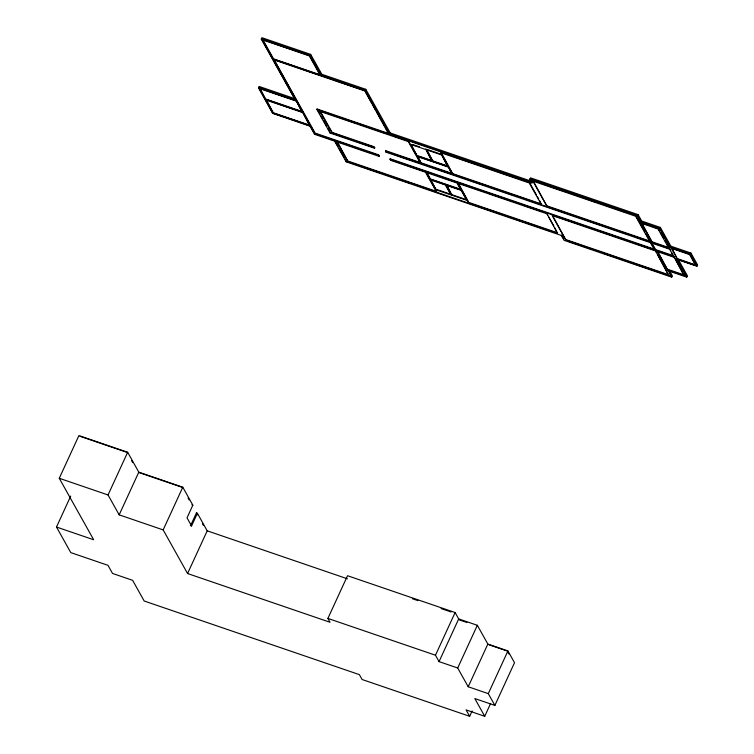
<?xml version="1.0" encoding="UTF-8"?>
<svg xmlns="http://www.w3.org/2000/svg" width="754" height="754" viewBox="0 0 754 754"><rect width="100%" height="100%" fill="white"/><g stroke="black" fill="none" stroke-linecap="round" stroke-linejoin="round"><path stroke-width="1.13" d="M70.716 496.075L56.484 527.027L93.675 539.76L59.264 478.281L78.906 435.586L127.671 452.268L138.802 472.155L182.788 487.207L192.845 505.161L187.02 517.828L191.563 525.943L197.388 513.276L196.426 512.946L190.602 525.623M532.267 182.628L389.78 133.882L365.37 90.254L321.383 75.212L310.252 55.325L261.478 38.642L295.672 100.584L261.261 39.104L261.911 37.7L310.676 54.382L321.807 74.269L365.803 89.321L390.214 132.949L531.589 181.309M262.449 39.839L262.665 39.368L273.57 58.85L320.422 74.882L320.205 75.353L273.353 59.321L262.449 39.839L309.3 55.871L320.205 75.353M669.75 271.157L672.304 275.719L671.654 277.123L564.077 240.319L561.353 235.455L346.19 161.837L334.606 141.139L314.531 134.269L309.988 126.154L272.788 113.43L258.481 87.86L259.122 86.446L295.229 98.802M273.796 59.255L315.134 133.119L378.725 154.872L379.29 155.889L379.073 156.351L378.508 155.343L314.918 133.581L273.796 59.255L364.634 90.339L388.612 134.023L316.897 109.49L317.104 109.019L388.828 133.552L386.02 128.529M302.071 112.016L296.115 100.518L302.071 112.016L265.823 99.613L259.876 88.124M272.788 113.43L258.697 87.389L295.888 100.112M309.762 125.748L302.514 111.95L309.762 125.748L273.513 113.354L266.266 99.547M490.618 703.482L484.728 716.291L474.794 698.534L494.878 705.405L514.511 662.709L507.923 650.938L487.847 644.067L477.339 625.302L458.696 618.921L455.114 612.531L347.537 575.717L327.896 618.421L330.054 622.276L187.567 573.53L163.156 529.902L119.17 514.85L108.039 494.963L127.671 452.268M696.027 265.399L677.007 258.895L676.79 259.357L696.875 266.228L697.516 264.824L690.937 253.052L670.853 246.181L660.344 227.416L641.701 221.035L638.12 214.645L530.543 177.84L529.892 179.245L532.051 183.099L389.573 134.353L365.153 90.725L321.166 75.673L310.035 55.796L310.676 54.382M119.17 514.85L138.802 472.155M321.166 75.673L321.807 74.269M309.988 126.154L310.205 125.682L314.748 133.807L333.768 140.31M320.064 110.847L332.109 132.355L374.182 146.757L374.747 147.765L374.531 148.236L330.063 133.024L330.28 132.553M374.531 148.236L373.965 147.228L331.892 132.827L332.109 132.355M334.606 141.139L334.823 140.678L338.131 146.587M654.604 249.263L390.195 158.802L390.553 160.282L425.454 172.223L436.472 191.902L348.018 161.639L337 141.959L337.217 141.488L340.535 142.629M163.156 529.902L182.788 487.207M365.153 90.725L365.803 89.321M346.19 161.837L345.304 159.396M348.018 161.639L337.217 141.488M187.567 573.53L207.209 530.825L197.388 513.276M389.573 134.353L390.214 132.949M389.988 159.264L654.387 249.725L650.419 242.628L386.01 152.167L385.652 150.677L420.562 162.619L408.517 141.111L394.144 136.201M386.01 152.167L385.652 150.677M390.553 160.282L390.195 158.802M415.19 145.908L415.407 145.437L412.664 144.504M426.764 150.913L432.033 161.186L417.207 156.116L411.392 144.853M432.033 161.186L425.661 148.943M418.743 156.427L448.253 166.521L451.9 173.891L421.298 163.42L417.65 156.05M425.454 172.223L425.671 171.752L391.854 160.187M426.415 172.553L426.623 172.082L430.487 178.981L461.09 189.452L460.873 189.914L430.27 179.452L426.415 172.553L457.009 183.015L460.873 189.914M447.81 166.587L441.439 154.344L447.81 166.587L432.994 161.516L426.623 149.273M436.066 189.801L430.496 179.857L445.322 184.928L450.883 194.871L436.066 189.801L430.713 179.386M451.9 173.891L448.253 166.521M445.322 184.928L445.539 184.457L431.778 179.744M446.274 185.248L461.099 190.328L466.66 200.262L451.844 195.192L446.491 184.787L461.316 189.857L466.877 199.801M539.807 200.932L541.315 204.475L452.852 174.212L441.033 152.242M451.844 195.192L446.491 184.787M554.897 227.906L557.442 233.288L468.988 203.024L458.734 183.863M532.852 181.073L635.65 216.247L649.844 241.61L547.046 206.445L532.852 181.073L533.069 180.611L538.592 182.496M547.046 206.445L533.069 180.611M557.442 233.288L546.641 213.137L547.743 215.107M561.353 235.455L561.57 234.984L563.747 238.877M657.46 254.362L668.704 275.295L565.905 240.121L552.371 215.107L655.169 250.271L656.319 252.317M494.878 705.405L488.29 693.633L468.206 686.762L457.697 667.997L439.054 661.616L435.473 655.226L455.114 612.531M696.875 266.228L690.287 254.466L670.202 247.595L659.703 228.82L641.051 222.439L637.469 216.049L638.12 214.645M439.054 661.616L458.696 618.921M641.051 222.439L641.701 221.035M667.262 244.588L668.732 248.075L652.238 242.43L641.56 223.354L641.777 222.882L647.281 224.767M651.588 242.486L655.565 249.583L673.492 255.719L673.275 256.19L655.349 250.055L651.371 242.958L651.588 242.486L667.403 247.896M652.238 242.43L641.777 222.882M457.697 667.997L477.339 625.302M659.703 228.82L660.344 227.416M668.704 275.295L655.169 250.271M673.275 256.19L669.514 248.622L670.655 250.648M468.206 686.762L487.847 644.067M670.202 247.595L670.853 246.181M684.066 275.464L674.057 256.737L684.066 275.464L667.573 269.819L657.563 251.091M671.654 277.123L668.298 270.262L686.941 276.643L677.007 258.895M677.733 258.811L695.904 265.031L695.688 265.502L677.516 259.282L672.163 248.848M56.484 527.027L70.791 552.607L107.992 565.33L112.535 573.445L132.61 580.316L144.193 601.013L359.356 674.623L362.08 679.495L469.657 716.3L472.117 710.965M488.29 693.633L507.923 650.938M690.287 254.466L690.937 253.052M668.082 270.733L686.724 277.114L687.375 275.71L678.543 259.923M265.936 40.49L277.915 44.59M285.549 47.2L308.433 55.033M261.261 39.104L310.035 55.796M273.579 59.726L364.418 90.81M378.791 116.474L379.743 116.804M529.892 179.245L637.469 216.049M541.909 183.637L567.338 192.336M572.861 194.221L596.075 202.166M606.018 205.569L624.812 211.997M260.969 88.491L295.021 100.141M258.481 87.86L295.672 100.584M295.898 100.989L259.659 88.586L265.823 99.613M321.176 111.234L355.445 122.959M360.978 124.844L384.201 132.789M442.136 152.619L527.282 181.742M416.434 145.795L419.507 146.842M427.678 149.641L440.383 153.986M652.776 226.652L658.27 228.528L659.401 230.535M425.445 149.415L410.628 144.344L417.207 156.116M441.222 154.815L426.406 149.744L432.994 161.516M641.56 223.354L658.054 228.999L668.732 248.075M266.039 99.142L302.288 111.545M267.368 99.924L301.411 111.573M302.297 112.421L266.058 100.018L273.513 113.354M417.424 155.644L432.249 160.715M433.201 161.045L448.027 166.116M448.036 166.992L417.443 156.521L421.298 163.42M673.737 248.584L689.769 254.07L695.348 264.032M421.514 162.949L452.117 173.42M453.069 173.75L541.523 204.014M547.263 205.974L650.061 241.139M652.455 241.959L668.949 247.604M273.73 112.883L309.969 125.277M385.445 151.149L420.346 163.09L408.31 141.582L319.847 111.319L331.892 132.827M274.098 113.336L309.102 125.315M331.392 132.94L374.747 147.765M386.227 151.695L485.095 185.522M490.656 187.426L513.983 195.409M527.319 199.97L628.412 234.551M636.188 237.218L650.627 242.157L654.038 248.245M651.371 242.958L669.298 249.084M353.824 147.171L370.431 152.855M437.556 175.823L455.039 181.799M460.392 183.637L483.616 191.582M489.139 193.467L512.362 201.412M522.315 204.815L541.108 211.252M658.666 251.468L672.964 256.36M337 141.959L379.073 156.351M546.424 213.608L457.97 183.345L468.988 203.024M654.962 250.743L552.164 215.569L565.905 240.121M673.84 257.208L657.347 251.563L667.573 269.819M436.283 189.329L450.044 194.032M452.061 194.73L465.821 199.433M667.79 269.357L684.283 274.993M348.235 161.177L436.689 191.431M469.195 202.562L557.658 232.826M347.519 161.752L379.686 172.751M391.882 176.926L409.629 182.996M421.825 187.171L522.748 221.704M526.075 222.835L551.589 231.563M566.113 239.659L668.911 274.824M569.836 241.751L590.91 248.961M604.218 253.514L671.871 276.661L668.298 270.262M80.084 436.321L126.945 452.343M138.859 472.504L182.063 487.282M191.884 504.831L192.845 505.161M412.391 598.733L417.923 600.618M441.137 608.563L451.081 611.965M59.264 478.281L108.039 494.963M207.209 530.825L347.471 578.818M190.319 525.519L191.563 525.943M459.205 619.835L466.905 622.465M489.026 644.802L507.197 651.013M327.896 618.421L435.473 655.226M484.728 716.291L466.085 709.91L469.657 716.3M697.092 265.757L690.504 253.994L670.419 247.123L659.91 228.349L641.268 221.978L637.686 215.578L530.109 178.773L531.193 180.706M695.688 265.502L689.552 254.541L671.39 248.32L677.516 259.282M676.79 259.357L686.724 277.114M660.523 232.543L663.897 238.566M665.019 240.573L666.14 242.581M671.786 252.675L672.926 254.701M636.433 216.794L644.953 232.015M646.084 234.042L649.496 240.13M530.062 183.524L536.367 194.786M537.517 196.841L538.658 198.886M548.837 217.077L553.794 225.936M541.315 204.475L529.27 182.968L440.817 152.704L452.852 174.212M457.226 182.553L461.09 189.452M445.539 184.457L450.543 193.401M426.773 173.722L436.132 190.451M365.765 92.346L371.392 102.403M372.514 104.41L375.888 110.442M377.019 112.45L378.14 114.457M379.262 116.474L382.636 122.497M383.767 124.514L384.889 126.521M310.092 56.427L319.272 72.827M317.104 109.019L319.969 114.137M321.119 116.182L322.26 118.227M323.409 120.272L326.85 126.418M327.99 128.463L329.705 131.535M339.234 148.557L344.201 157.426M316.897 109.49L330.063 133.024M507.753 652.012L508.875 654.001M188.066 498.008L189.16 499.959M196.426 512.946L197.52 514.897M202.43 523.672L203.523 525.623M131.535 460.553L132.685 462.598"/></g></svg>
